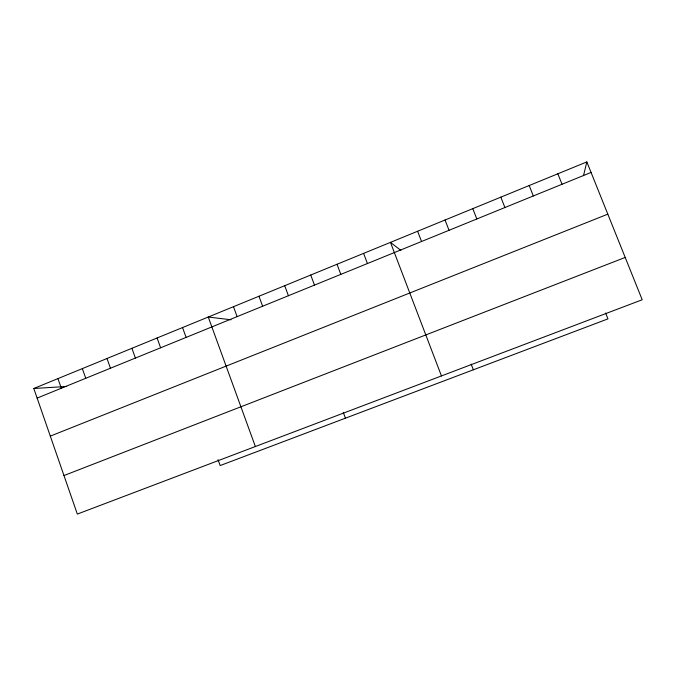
<?xml version="1.0" encoding="UTF-8"?>
<svg xmlns="http://www.w3.org/2000/svg" width="676" height="676" viewBox="0 0 676 676"><rect width="100%" height="100%" fill="white"/><g stroke="black" fill="none" stroke-linecap="round" stroke-linejoin="round"><path stroke-width="1.01" d="M583.498 175.692L586.836 161.919L33.8 388.497L77.334 514.081L642.2 299.764L586.836 161.919M37.129 398.096L591.061 172.439M50.311 436.121L607.817 214.148M63.975 475.549L625.199 257.438M33.8 388.497L66.645 386.461M231.031 319.773L208.259 317.027L255.367 446.532M400.885 250.399L390.458 242.38L441.453 375.932M557.852 173.8L562.026 184.269M605.628 313.022L607.961 318.878L220.156 465.561L218.035 459.663M529.19 185.537L533.313 195.964M500.832 197.155L504.913 207.54M472.786 208.647L476.825 218.982M445.045 220.013L449.033 230.305M471.138 364.068L473.344 369.797M417.607 231.251L421.545 241.501M363.595 253.382L367.448 263.539M337.02 264.274L340.831 274.38M310.723 275.039L314.492 285.111M343.273 412.368L345.436 418.174M284.706 285.703L288.424 295.725M258.959 296.257L262.634 306.228M233.474 306.693L237.115 316.63M182.545 327.556L186.103 337.409M157.102 337.983L160.618 347.794M131.921 348.301L135.403 358.06M107.011 358.508L110.45 368.226M82.354 368.606L85.759 378.29M57.95 378.602L61.313 388.244"/></g></svg>
